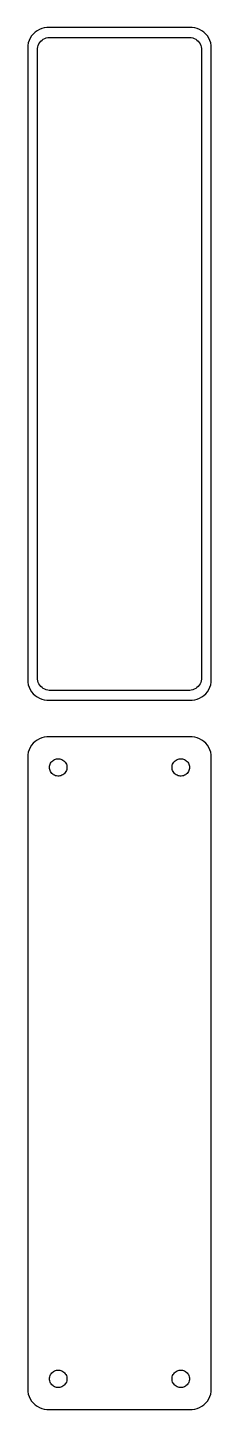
# Model space of a CAD drawing. Header units: metres. Extents: x -22 to 22, y 266 to 604.
import ezdxf

# ---------------------------------------------------------------- set-up
doc = ezdxf.new("R2010")
doc.units = ezdxf.units.M

msp = doc.modelspace()

# ---------------------------------------------------------------- linework, layer by layer
for p, q in [((-20.1791, 603.722), (-20.6871, 603.353)), ((-19.6289, 604.024), (-20.1791, 603.722)), ((-19.0451, 604.255), (-19.6289, 604.024)), ((-18.4369, 604.411), (-19.0451, 604.255)), ((-17.8139, 604.49), (-18.4369, 604.411)), ((17.8139, 604.49), (-17.8139, 604.49)), ((18.4369, 604.411), (17.8139, 604.49)), ((19.0451, 604.255), (18.4369, 604.411)), ((19.6289, 604.024), (19.0451, 604.255)), ((20.1791, 603.722), (19.6289, 604.024)), ((20.6871, 603.353), (20.1791, 603.722)), ((-22.4606, 600.127), (-22.5, 599.5)), ((-22.3429, 600.743), (-22.4606, 600.127)), ((-22.1489, 601.341), (-22.3429, 600.743)), ((-21.8815, 601.909), (-22.1489, 601.341)), ((-21.5451, 602.439), (-21.8815, 601.909)), ((-21.1448, 602.923), (-21.5451, 602.439)), ((-20.6871, 603.353), (-21.1448, 602.923)), ((-20.0151, 599.774), (-19.8943, 600.146)), ((-19.8943, 600.146), (-19.7279, 600.5)), ((-19.7279, 600.5), (-19.5184, 600.83)), ((-19.5184, 600.83), (-19.2692, 601.131)), ((-19.2692, 601.131), (-18.9842, 601.399)), ((-18.9842, 601.399), (-18.668, 601.628)), ((-18.668, 601.628), (-18.3254, 601.817)), ((-18.3254, 601.817), (-17.9619, 601.961)), ((-17.9619, 601.961), (-17.5833, 602.058)), ((-17.5833, 602.058), (-17.1954, 602.107)), ((-17.1954, 602.107), (17.1954, 602.107)), ((17.1954, 602.107), (17.5833, 602.058)), ((17.5833, 602.058), (17.9619, 601.961)), ((17.9619, 601.961), (18.3254, 601.817)), ((18.3254, 601.817), (18.668, 601.628)), ((18.668, 601.628), (18.9842, 601.399)), ((18.9842, 601.399), (19.2692, 601.131)), ((19.2692, 601.131), (19.5184, 600.83)), ((19.5184, 600.83), (19.7279, 600.5)), ((19.7279, 600.5), (19.8943, 600.146)), ((19.8943, 600.146), (20.0151, 599.774)), ((21.1448, 602.923), (20.6871, 603.353)), ((21.5451, 602.439), (21.1448, 602.923)), ((21.8815, 601.909), (21.5451, 602.439)), ((22.1489, 601.341), (21.8815, 601.909)), ((22.3429, 600.743), (22.1489, 601.341)), ((22.4606, 600.127), (22.3429, 600.743)), ((22.5, 599.5), (22.4606, 600.127)), ((-22.5, 599.5), (-22.5, 444.5)), ((-20.1129, 599), (-20.0884, 599.39)), ((-20.1129, 445), (-20.1129, 599)), ((-20.0884, 599.39), (-20.0151, 599.774)), ((20.0151, 599.774), (20.0884, 599.39)), ((20.0884, 599.39), (20.1129, 599)), ((20.1129, 599), (20.1129, 445)), ((22.5, 444.5), (22.5, 599.5)), ((-22.5, 444.5), (-22.4606, 443.873)), ((-20.0884, 444.61), (-20.1129, 445)), ((-20.0151, 444.226), (-20.0884, 444.61)), ((-19.8943, 443.854), (-20.0151, 444.226)), ((20.0151, 444.226), (19.8943, 443.854)), ((20.0884, 444.61), (20.0151, 444.226)), ((20.1129, 445), (20.0884, 444.61)), ((22.4606, 443.873), (22.5, 444.5)), ((-22.4606, 443.873), (-22.3429, 443.257)), ((-22.3429, 443.257), (-22.1489, 442.659)), ((-22.1489, 442.659), (-21.8815, 442.091)), ((-21.8815, 442.091), (-21.5451, 441.561)), ((-21.5451, 441.561), (-21.1448, 441.077)), ((-21.1448, 441.077), (-20.6871, 440.647)), ((-19.7279, 443.5), (-19.8943, 443.854)), ((-19.5184, 443.17), (-19.7279, 443.5)), ((-19.2692, 442.869), (-19.5184, 443.17)), ((-18.9842, 442.601), (-19.2692, 442.869)), ((-18.668, 442.372), (-18.9842, 442.601)), ((-18.3254, 442.183), (-18.668, 442.372)), ((-17.9619, 442.039), (-18.3254, 442.183)), ((-17.5833, 441.942), (-17.9619, 442.039)), ((-17.1954, 441.893), (-17.5833, 441.942)), ((17.1954, 441.893), (-17.1954, 441.893)), ((17.5833, 441.942), (17.1954, 441.893)), ((17.9619, 442.039), (17.5833, 441.942)), ((18.3254, 442.183), (17.9619, 442.039)), ((18.668, 442.372), (18.3254, 442.183)), ((18.9842, 442.601), (18.668, 442.372)), ((19.2692, 442.869), (18.9842, 442.601)), ((19.5184, 443.17), (19.2692, 442.869)), ((19.7279, 443.5), (19.5184, 443.17)), ((19.8943, 443.854), (19.7279, 443.5)), ((20.6871, 440.647), (21.1448, 441.077)), ((21.1448, 441.077), (21.5451, 441.561)), ((21.5451, 441.561), (21.8815, 442.091)), ((21.8815, 442.091), (22.1489, 442.659)), ((22.1489, 442.659), (22.3429, 443.257)), ((22.3429, 443.257), (22.4606, 443.873)), ((-20.6871, 440.647), (-20.1791, 440.278)), ((-20.1791, 440.278), (-19.6289, 439.976)), ((-19.6289, 439.976), (-19.0451, 439.745)), ((-19.0451, 439.745), (-18.4369, 439.589)), ((-18.4369, 439.589), (-17.8139, 439.51)), ((-17.8139, 439.51), (17.8139, 439.51)), ((17.8139, 439.51), (18.4369, 439.589)), ((18.4369, 439.589), (19.0451, 439.745)), ((19.0451, 439.745), (19.6289, 439.976)), ((19.6289, 439.976), (20.1791, 440.278)), ((20.1791, 440.278), (20.6871, 440.647)), ((-22.1489, 427.341), (-22.3429, 426.743)), ((-21.8815, 427.909), (-22.1489, 427.341)), ((-21.5451, 428.439), (-21.8815, 427.909)), ((-21.1448, 428.923), (-21.5451, 428.439)), ((-20.6871, 429.353), (-21.1448, 428.923)), ((-20.1791, 429.722), (-20.6871, 429.353)), ((-19.6289, 430.024), (-20.1791, 429.722)), ((-19.0451, 430.255), (-19.6289, 430.024)), ((-18.4369, 430.411), (-19.0451, 430.255)), ((-17.8139, 430.49), (-18.4369, 430.411)), ((17.8139, 430.49), (-17.8139, 430.49)), ((18.4369, 430.411), (17.8139, 430.49)), ((19.0451, 430.255), (18.4369, 430.411)), ((19.6289, 430.024), (19.0451, 430.255)), ((20.1791, 429.722), (19.6289, 430.024)), ((20.6871, 429.353), (20.1791, 429.722)), ((21.1448, 428.923), (20.6871, 429.353)), ((21.5451, 428.439), (21.1448, 428.923)), ((21.8815, 427.909), (21.5451, 428.439)), ((22.1489, 427.341), (21.8815, 427.909)), ((22.3429, 426.743), (22.1489, 427.341)), ((-22.4606, 426.127), (-22.5, 425.5)), ((-22.5, 425.5), (-22.5, 270.5)), ((-22.3429, 426.743), (-22.4606, 426.127)), ((-17.0682, 423.531), (-16.9853, 423.786)), ((-16.9853, 423.786), (-16.8712, 424.029)), ((-16.8712, 424.029), (-16.7275, 424.255)), ((-16.7275, 424.255), (-16.5565, 424.462)), ((-16.5565, 424.462), (-16.3611, 424.645)), ((-16.3611, 424.645), (-16.1441, 424.803)), ((-16.1441, 424.803), (-15.9091, 424.932)), ((-15.9091, 424.932), (-15.6598, 425.031)), ((-15.6598, 425.031), (-15.4001, 425.097)), ((-15.4001, 425.097), (-15.1341, 425.131)), ((-15.1341, 425.131), (-14.8659, 425.131)), ((-14.8659, 425.131), (-14.5999, 425.097)), ((-14.5999, 425.097), (-14.3401, 425.031)), ((-14.3401, 425.031), (-14.0908, 424.932)), ((-14.0908, 424.932), (-13.8559, 424.803)), ((-13.8559, 424.803), (-13.6389, 424.645)), ((-13.6389, 424.645), (-13.4434, 424.462)), ((-13.4434, 424.462), (-13.2725, 424.255)), ((-13.2725, 424.255), (-13.1288, 424.029)), ((-13.1288, 424.029), (-13.0146, 423.786)), ((-13.0146, 423.786), (-12.9318, 423.531)), ((12.9318, 423.531), (13.0146, 423.786)), ((13.0146, 423.786), (13.1288, 424.029)), ((13.1288, 424.029), (13.2725, 424.255)), ((13.2725, 424.255), (13.4434, 424.462)), ((13.4434, 424.462), (13.6389, 424.645)), ((13.6389, 424.645), (13.8559, 424.803)), ((13.8559, 424.803), (14.0908, 424.932)), ((14.0908, 424.932), (14.3401, 425.031)), ((14.3401, 425.031), (14.5999, 425.097)), ((14.5999, 425.097), (14.8659, 425.131)), ((14.8659, 425.131), (15.1341, 425.131)), ((15.1341, 425.131), (15.4001, 425.097)), ((15.4001, 425.097), (15.6598, 425.031)), ((15.6598, 425.031), (15.9091, 424.932)), ((15.9091, 424.932), (16.1441, 424.803)), ((16.1441, 424.803), (16.3611, 424.645)), ((16.3611, 424.645), (16.5565, 424.462)), ((16.5565, 424.462), (16.7275, 424.255)), ((16.7275, 424.255), (16.8712, 424.029)), ((16.8712, 424.029), (16.9853, 423.786)), ((16.9853, 423.786), (17.0682, 423.531)), ((22.4606, 426.127), (22.3429, 426.743)), ((22.5, 425.5), (22.4606, 426.127)), ((22.5, 270.5), (22.5, 425.5)), ((-17.1353, 423), (-17.1185, 423.268)), ((-17.1185, 422.732), (-17.1353, 423)), ((-17.1185, 423.268), (-17.0682, 423.531)), ((-17.0682, 422.469), (-17.1185, 422.732)), ((-16.9853, 422.214), (-17.0682, 422.469)), ((-16.8712, 421.971), (-16.9853, 422.214)), ((-16.7275, 421.745), (-16.8712, 421.971)), ((-16.5565, 421.538), (-16.7275, 421.745)), ((-16.3611, 421.355), (-16.5565, 421.538)), ((-16.1441, 421.197), (-16.3611, 421.355)), ((-15.9091, 421.068), (-16.1441, 421.197)), ((-15.6598, 420.969), (-15.9091, 421.068)), ((-15.4001, 420.903), (-15.6598, 420.969)), ((-15.1341, 420.869), (-15.4001, 420.903)), ((-14.8659, 420.869), (-15.1341, 420.869)), ((-14.5999, 420.903), (-14.8659, 420.869)), ((-14.3401, 420.969), (-14.5999, 420.903)), ((-14.0908, 421.068), (-14.3401, 420.969)), ((-13.8559, 421.197), (-14.0908, 421.068)), ((-13.6389, 421.355), (-13.8559, 421.197)), ((-13.4434, 421.538), (-13.6389, 421.355)), ((-13.2725, 421.745), (-13.4434, 421.538)), ((-13.1288, 421.971), (-13.2725, 421.745)), ((-13.0146, 422.214), (-13.1288, 421.971)), ((-12.9318, 422.469), (-13.0146, 422.214)), ((-12.9318, 423.531), (-12.8815, 423.268)), ((-12.8815, 422.732), (-12.9318, 422.469)), ((-12.8815, 423.268), (-12.8647, 423)), ((-12.8647, 423), (-12.8815, 422.732)), ((12.8647, 423), (12.8815, 423.268)), ((12.8815, 422.732), (12.8647, 423)), ((12.8815, 423.268), (12.9318, 423.531)), ((12.9318, 422.469), (12.8815, 422.732)), ((13.0146, 422.214), (12.9318, 422.469)), ((13.1288, 421.971), (13.0146, 422.214)), ((13.2725, 421.745), (13.1288, 421.971)), ((13.4434, 421.538), (13.2725, 421.745)), ((13.6389, 421.355), (13.4434, 421.538)), ((13.8559, 421.197), (13.6389, 421.355)), ((14.0908, 421.068), (13.8559, 421.197)), ((14.3401, 420.969), (14.0908, 421.068)), ((14.5999, 420.903), (14.3401, 420.969)), ((14.8659, 420.869), (14.5999, 420.903)), ((15.1341, 420.869), (14.8659, 420.869)), ((15.4001, 420.903), (15.1341, 420.869)), ((15.6598, 420.969), (15.4001, 420.903)), ((15.9091, 421.068), (15.6598, 420.969)), ((16.1441, 421.197), (15.9091, 421.068)), ((16.3611, 421.355), (16.1441, 421.197)), ((16.5565, 421.538), (16.3611, 421.355)), ((16.7275, 421.745), (16.5565, 421.538)), ((16.8712, 421.971), (16.7275, 421.745)), ((16.9853, 422.214), (16.8712, 421.971)), ((17.0682, 422.469), (16.9853, 422.214)), ((17.0682, 423.531), (17.1185, 423.268)), ((17.1185, 422.732), (17.0682, 422.469)), ((17.1185, 423.268), (17.1353, 423)), ((17.1353, 423), (17.1185, 422.732)), ((-16.5565, 274.462), (-16.3611, 274.645)), ((-16.3611, 274.645), (-16.1441, 274.803)), ((-16.1441, 274.803), (-15.9091, 274.932)), ((-15.9091, 274.932), (-15.6598, 275.031)), ((-15.6598, 275.031), (-15.4001, 275.097)), ((-15.4001, 275.097), (-15.1341, 275.131)), ((-15.1341, 275.131), (-14.8659, 275.131)), ((-14.8659, 275.131), (-14.5999, 275.097)), ((-14.5999, 275.097), (-14.3401, 275.031)), ((-14.3401, 275.031), (-14.0908, 274.932)), ((-14.0908, 274.932), (-13.8559, 274.803)), ((-13.8559, 274.803), (-13.6389, 274.645)), ((-13.6389, 274.645), (-13.4434, 274.462)), ((13.4434, 274.462), (13.6389, 274.645)), ((13.6389, 274.645), (13.8559, 274.803)), ((13.8559, 274.803), (14.0908, 274.932)), ((14.0908, 274.932), (14.3401, 275.031)), ((14.3401, 275.031), (14.5999, 275.097)), ((14.5999, 275.097), (14.8659, 275.131)), ((14.8659, 275.131), (15.1341, 275.131)), ((15.1341, 275.131), (15.4001, 275.097)), ((15.4001, 275.097), (15.6598, 275.031)), ((15.6598, 275.031), (15.9091, 274.932)), ((15.9091, 274.932), (16.1441, 274.803)), ((16.1441, 274.803), (16.3611, 274.645)), ((16.3611, 274.645), (16.5565, 274.462)), ((-17.1353, 273), (-17.1185, 273.268)), ((-17.1185, 272.732), (-17.1353, 273)), ((-17.1185, 273.268), (-17.0682, 273.531)), ((-17.0682, 272.469), (-17.1185, 272.732)), ((-17.0682, 273.531), (-16.9853, 273.786)), ((-16.9853, 272.214), (-17.0682, 272.469)), ((-16.9853, 273.786), (-16.8712, 274.029)), ((-16.8712, 271.971), (-16.9853, 272.214)), ((-16.8712, 274.029), (-16.7275, 274.255)), ((-16.7275, 271.745), (-16.8712, 271.971)), ((-16.7275, 274.255), (-16.5565, 274.462)), ((-16.5565, 271.538), (-16.7275, 271.745)), ((-16.3611, 271.355), (-16.5565, 271.538)), ((-16.1441, 271.197), (-16.3611, 271.355)), ((-15.9091, 271.068), (-16.1441, 271.197)), ((-13.8559, 271.197), (-14.0908, 271.068)), ((-13.6389, 271.355), (-13.8559, 271.197)), ((-13.4434, 271.538), (-13.6389, 271.355)), ((-13.4434, 274.462), (-13.2725, 274.255)), ((-13.2725, 271.745), (-13.4434, 271.538)), ((-13.2725, 274.255), (-13.1288, 274.029)), ((-13.1288, 271.971), (-13.2725, 271.745)), ((-13.1288, 274.029), (-13.0146, 273.786)), ((-13.0146, 272.214), (-13.1288, 271.971)), ((-13.0146, 273.786), (-12.9318, 273.531)), ((-12.9318, 272.469), (-13.0146, 272.214)), ((-12.9318, 273.531), (-12.8815, 273.268)), ((-12.8815, 272.732), (-12.9318, 272.469)), ((-12.8815, 273.268), (-12.8647, 273)), ((-12.8647, 273), (-12.8815, 272.732)), ((12.8647, 273), (12.8815, 273.268)), ((12.8815, 272.732), (12.8647, 273)), ((12.8815, 273.268), (12.9318, 273.531)), ((12.9318, 272.469), (12.8815, 272.732)), ((12.9318, 273.531), (13.0146, 273.786)), ((13.0146, 272.214), (12.9318, 272.469)), ((13.0146, 273.786), (13.1288, 274.029)), ((13.1288, 271.971), (13.0146, 272.214)), ((13.1288, 274.029), (13.2725, 274.255)), ((13.2725, 271.745), (13.1288, 271.971)), ((13.2725, 274.255), (13.4434, 274.462)), ((13.4434, 271.538), (13.2725, 271.745)), ((13.6389, 271.355), (13.4434, 271.538)), ((13.8559, 271.197), (13.6389, 271.355)), ((14.0908, 271.068), (13.8559, 271.197)), ((16.1441, 271.197), (15.9091, 271.068)), ((16.3611, 271.355), (16.1441, 271.197)), ((16.5565, 271.538), (16.3611, 271.355)), ((16.5565, 274.462), (16.7275, 274.255)), ((16.7275, 271.745), (16.5565, 271.538)), ((16.7275, 274.255), (16.8712, 274.029)), ((16.8712, 271.971), (16.7275, 271.745)), ((16.8712, 274.029), (16.9853, 273.786)), ((16.9853, 272.214), (16.8712, 271.971)), ((16.9853, 273.786), (17.0682, 273.531)), ((17.0682, 272.469), (16.9853, 272.214)), ((17.0682, 273.531), (17.1185, 273.268)), ((17.1185, 272.732), (17.0682, 272.469)), ((17.1185, 273.268), (17.1353, 273)), ((17.1353, 273), (17.1185, 272.732)), ((-22.5, 270.5), (-22.4606, 269.873)), ((-22.4606, 269.873), (-22.3429, 269.257)), ((-22.3429, 269.257), (-22.1489, 268.659)), ((-22.1489, 268.659), (-21.8815, 268.091)), ((-21.8815, 268.091), (-21.5451, 267.561)), ((-15.6598, 270.969), (-15.9091, 271.068)), ((-15.4001, 270.903), (-15.6598, 270.969)), ((-15.1341, 270.869), (-15.4001, 270.903)), ((-14.8659, 270.869), (-15.1341, 270.869)), ((-14.5999, 270.903), (-14.8659, 270.869)), ((-14.3401, 270.969), (-14.5999, 270.903)), ((-14.0908, 271.068), (-14.3401, 270.969)), ((14.3401, 270.969), (14.0908, 271.068)), ((14.5999, 270.903), (14.3401, 270.969)), ((14.8659, 270.869), (14.5999, 270.903)), ((15.1341, 270.869), (14.8659, 270.869)), ((15.4001, 270.903), (15.1341, 270.869)), ((15.6598, 270.969), (15.4001, 270.903)), ((15.9091, 271.068), (15.6598, 270.969)), ((21.5451, 267.561), (21.8815, 268.091)), ((21.8815, 268.091), (22.1489, 268.659)), ((22.1489, 268.659), (22.3429, 269.257)), ((22.3429, 269.257), (22.4606, 269.873)), ((22.4606, 269.873), (22.5, 270.5)), ((-21.5451, 267.561), (-21.1448, 267.077)), ((-21.1448, 267.077), (-20.6871, 266.647)), ((-20.6871, 266.647), (-20.1791, 266.278)), ((-20.1791, 266.278), (-19.6289, 265.976)), ((-19.6289, 265.976), (-19.0451, 265.745)), ((-19.0451, 265.745), (-18.4369, 265.589)), ((-18.4369, 265.589), (-17.8139, 265.51)), ((-17.8139, 265.51), (17.8139, 265.51)), ((17.8139, 265.51), (18.4369, 265.589)), ((18.4369, 265.589), (19.0451, 265.745)), ((19.0451, 265.745), (19.6289, 265.976)), ((19.6289, 265.976), (20.1791, 266.278)), ((20.1791, 266.278), (20.6871, 266.647)), ((20.6871, 266.647), (21.1448, 267.077)), ((21.1448, 267.077), (21.5451, 267.561))]:
    msp.add_line(p, q)

doc.saveas('drawing.dxf')
